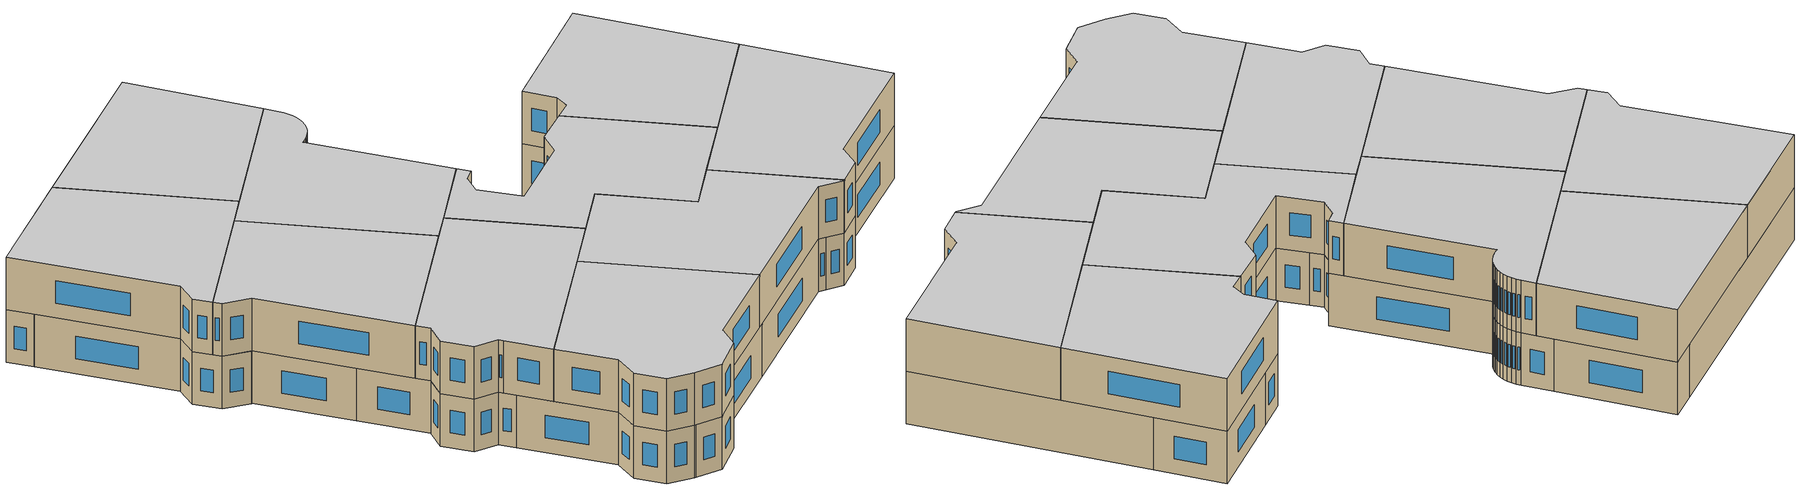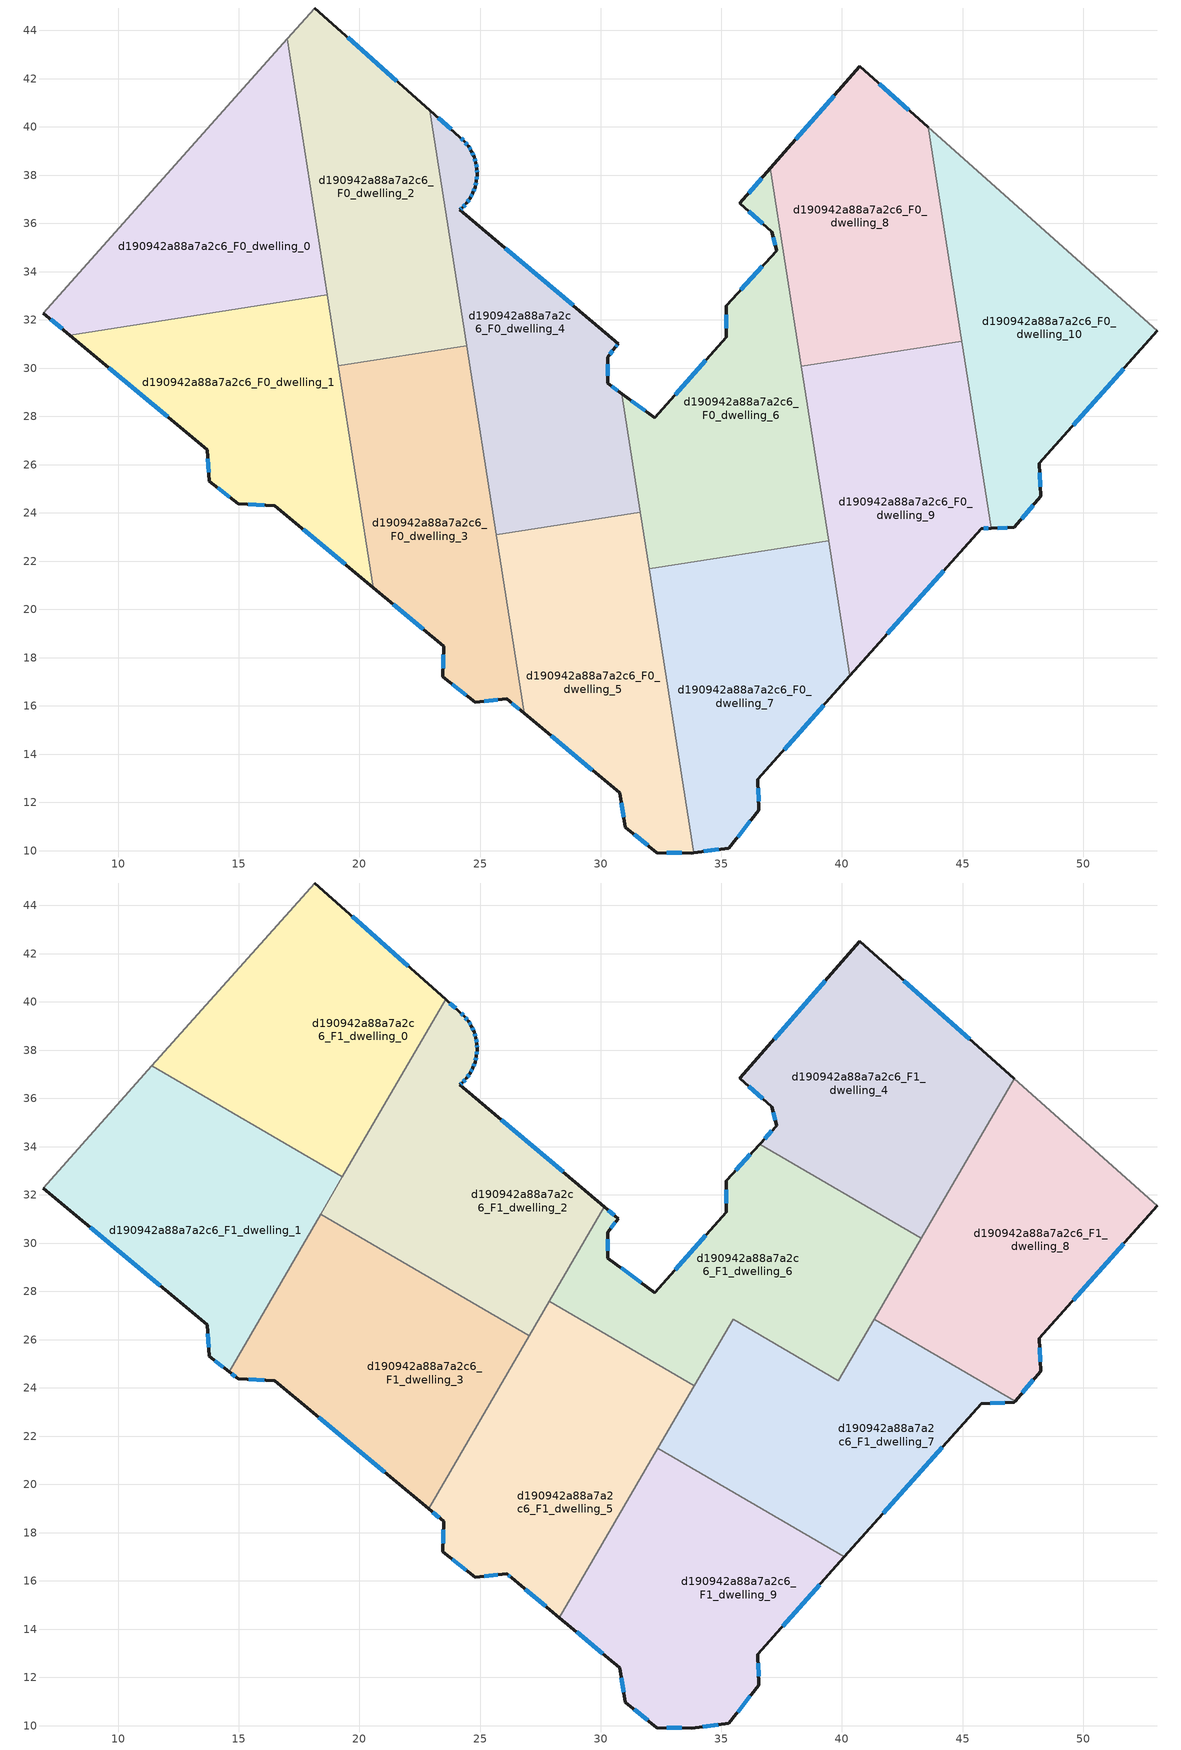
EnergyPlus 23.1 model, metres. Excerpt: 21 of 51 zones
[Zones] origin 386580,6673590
d190942a88a7a2c6_F0_dwelling_0
 floor ground (EU_floor_Construction): 17.01,43.65 18.67,33.05 7.98,31.37 6.89,32.28 z0
 wall outside (EU_wall_Construction): 6.89,32.28 7.98,31.37 z0:3
 wall to d190942a88a7a2c6_F0_dwelling_1 (EU_wall_Construction): 7.98,31.37 18.67,33.05 z0:3
 wall adiabatic (EU_wall_Construction): 17.01,43.65 6.89,32.28 z0:3
 wall to d190942a88a7a2c6_F0_dwelling_2 (EU_wall_Construction): 18.67,33.05 17.01,43.65 z0:3
 window (EU_Window_Construction): 7.2,32.02 7.67,31.63 z0.86:2.14
d190942a88a7a2c6_F0_dwelling_1
 floor ground (EU_floor_Construction): 18.67,33.05 20.57,20.9 16.49,24.29 16.48,24.29 14.97,24.38 13.77,25.31 13.69,26.63 7.98,31.37 z0
 wall outside (EU_wall_Construction): 7.98,31.37 13.69,26.63 13.77,25.31 14.97,24.38 16.48,24.29 16.49,24.29 20.57,20.9 z0:3
 wall to d190942a88a7a2c6_F0_dwelling_3 (EU_wall_Construction): 20.57,20.9 19.13,30.09 z0:3
 wall to d190942a88a7a2c6_F0_dwelling_2 (EU_wall_Construction): 19.13,30.09 18.67,33.05 z0:3
 window (EU_Window_Construction): 13.71,26.25 13.75,25.69 / 9.61,30.02 12.06,27.98 / 17.66,23.32 19.4,21.87 / 15.4,24.36 16.05,24.32 / 14.11,25.05 14.62,24.65 z0.86:2.14
d190942a88a7a2c6_F0_dwelling_10
 floor ground (EU_floor_Construction): 53.07,31.55 48.18,26.06 48.24,24.68 47.13,23.4 46.18,23.36 43.58,39.98 z0
 wall outside (EU_wall_Construction): 46.18,23.36 47.13,23.4 48.24,24.68 48.18,26.06 53.07,31.55 z0:3
 wall adiabatic (EU_wall_Construction): 53.07,31.55 43.58,39.98 z0:3
 wall to d190942a88a7a2c6_F0_dwelling_8 (EU_wall_Construction): 43.58,39.98 44.97,31.11 z0:3
 wall to d190942a88a7a2c6_F0_dwelling_9 (EU_wall_Construction): 44.97,31.11 46.18,23.36 z0:3
 window (EU_Window_Construction): 49.58,27.63 51.67,29.98 / 48.22,25.08 48.2,25.67 / 47.45,23.76 47.92,24.32 / 46.45,23.37 46.86,23.39 z0.86:2.14
d190942a88a7a2c6_F0_dwelling_2
 floor ground (EU_floor_Construction): 22.91,40.69 24.44,30.92 19.13,30.09 17.01,43.65 18.14,44.93 z0
 wall outside (EU_wall_Construction): 22.91,40.69 18.14,44.93 z0:3
 wall to d190942a88a7a2c6_F0_dwelling_3 (EU_wall_Construction): 19.13,30.09 24.44,30.92 z0:3
 wall adiabatic (EU_wall_Construction): 18.14,44.93 17.01,43.65 z0:3
 wall to d190942a88a7a2c6_F0_dwelling_4 (EU_wall_Construction): 24.44,30.92 22.91,40.69 z0:3
 window (EU_Window_Construction): 21.54,41.9 19.5,43.72 z0.86:2.14
d190942a88a7a2c6_F0_dwelling_3
 floor ground (EU_floor_Construction): 24.44,30.92 26.82,15.7 26.11,16.29 24.81,16.14 23.46,17.2 23.48,18.47 20.57,20.9 19.13,30.09 z0
 wall outside (EU_wall_Construction): 20.57,20.9 23.48,18.47 23.46,17.2 24.81,16.14 26.11,16.29 26.82,15.7 z0:3
 wall to d190942a88a7a2c6_F0_dwelling_5 (EU_wall_Construction): 26.82,15.7 25.66,23.1 z0:3
 wall to d190942a88a7a2c6_F0_dwelling_4 (EU_wall_Construction): 25.66,23.1 24.44,30.92 z0:3
 window (EU_Window_Construction): 23.48,18.11 23.46,17.56 / 21.4,20.21 22.65,19.17 / 26.31,16.12 26.62,15.87 / 25.18,16.18 25.74,16.25 / 23.84,16.9 24.42,16.44 z0.86:2.14
d190942a88a7a2c6_F0_dwelling_4
 floor ground (EU_floor_Construction): 24.82,38.51 24.86,38.26 24.87,38.07 24.87,38.01 24.85,37.75 24.79,37.5 24.7,37.27 24.58,37.04 24.43,36.83 24.26,36.64 24.17,36.56 30.73,31.02 30.58,30.83 30.29,30.46 30.28,29.38 30.88,28.94 31.65,24.04 25.66,23.1 22.91,40.69 24.16,39.58 24.34,39.41 24.51,39.21 24.64,38.99 24.75,38.76 z0
 wall outside (EU_wall_Construction): 30.88,28.94 30.28,29.38 30.29,30.46 30.58,30.83 30.73,31.02 24.17,36.56 24.26,36.64 24.43,36.83 24.58,37.04 24.7,37.27 24.79,37.5 24.85,37.75 24.87,38.01 24.87,38.07 24.86,38.26 24.82,38.51 24.75,38.76 24.64,38.99 24.51,39.21 24.34,39.41 24.16,39.58 22.91,40.69 z0:3
 wall to d190942a88a7a2c6_F0_dwelling_5 (EU_wall_Construction): 25.66,23.1 31.65,24.04 z0:3
 wall to d190942a88a7a2c6_F0_dwelling_6 (EU_wall_Construction): 31.65,24.04 30.88,28.94 z0:3
 window (EU_Window_Construction): 23.8,39.9 23.26,40.37 / 24.29,39.45 24.21,39.53 / 24.46,39.27 24.39,39.35 / 24.6,39.05 24.54,39.15 / 24.72,38.83 24.67,38.93 / 24.8,38.58 24.77,38.69 / 24.85,38.34 24.83,38.44 / 24.87,38.13 24.87,38.21 / 24.86,37.83 24.87,37.94 / 24.81,37.58 24.83,37.68 / 24.73,37.33 24.77,37.44 / 24.62,37.1 24.67,37.2 / 24.48,36.89 24.54,36.98 / 24.31,36.7 24.38,36.78 / 24.19,36.59 24.23,36.62 / 28.85,32.6 26.04,34.98 / 30.62,30.89 30.69,30.97 / 30.37,30.57 30.5,30.73 / 30.28,29.69 30.29,30.15 / 30.71,29.07 30.45,29.26 z0.86:2.14
d190942a88a7a2c6_F0_dwelling_5
 floor ground (EU_floor_Construction): 31.65,24.04 33.86,9.91 33.78,9.9 32.31,9.91 31.02,10.97 30.79,12.39 26.82,15.7 25.66,23.1 z0
 wall outside (EU_wall_Construction): 26.82,15.7 30.79,12.39 31.02,10.97 32.31,9.91 33.78,9.9 33.86,9.91 z0:3
 wall to d190942a88a7a2c6_F0_dwelling_7 (EU_wall_Construction): 33.86,9.91 32.02,21.69 z0:3
 wall to d190942a88a7a2c6_F0_dwelling_6 (EU_wall_Construction): 32.01,21.69 31.65,24.04 z0:3
 window (EU_Window_Construction): 32.73,9.91 33.36,9.9 / 31.39,10.67 31.95,10.21 / 30.86,11.99 30.96,11.38 / 27.95,14.75 29.66,13.34 z0.86:2.14
d190942a88a7a2c6_F0_dwelling_6
 floor ground (EU_floor_Construction): 37.03,38.28 39.45,22.86 32.02,21.69 30.88,28.94 32.24,27.95 35.21,31.28 35.2,32.59 37.29,34.87 37.09,35.65 35.76,36.83 z0
 wall outside (EU_wall_Construction): 37.03,38.28 35.76,36.83 37.09,35.65 37.29,34.87 35.2,32.59 35.21,31.28 32.24,27.95 30.88,28.94 z0:3
 wall to d190942a88a7a2c6_F0_dwelling_7 (EU_wall_Construction): 32.02,21.69 39.45,22.86 z0:3
 wall to d190942a88a7a2c6_F0_dwelling_8 (EU_wall_Construction): 38.32,30.07 37.03,38.28 z0:3
 wall to d190942a88a7a2c6_F0_dwelling_9 (EU_wall_Construction): 39.45,22.86 38.32,30.07 z0:3
 window (EU_Window_Construction): 36.69,34.22 35.8,33.24 / 37.15,35.43 37.23,35.09 / 36.14,36.5 36.71,35.99 / 36.67,37.87 36.13,37.25 / 31.85,28.23 31.27,28.66 / 34.36,30.33 33.09,28.9 / 35.2,32.22 35.21,31.66 z0.86:2.14
d190942a88a7a2c6_F0_dwelling_7
 floor ground (EU_floor_Construction): 39.45,22.86 40.32,17.24 36.51,12.96 36.55,11.68 35.32,10.1 33.86,9.91 32.02,21.69 z0
 wall outside (EU_wall_Construction): 33.86,9.91 35.32,10.1 36.55,11.68 36.51,12.96 40.32,17.24 z0:3
 wall to d190942a88a7a2c6_F0_dwelling_9 (EU_wall_Construction): 40.32,17.24 39.45,22.86 z0:3
 window (EU_Window_Construction): 36.54,12.04 36.52,12.6 / 35.67,10.55 36.2,11.23 / 34.28,9.97 34.9,10.05 / 37.6,14.18 39.23,16.02 z0.86:2.14
d190942a88a7a2c6_F0_dwelling_8
 floor ground (EU_floor_Construction): 43.58,39.98 44.97,31.11 38.32,30.07 37.03,38.28 40.73,42.51 z0
 wall outside (EU_wall_Construction): 43.58,39.98 40.73,42.51 37.03,38.28 z0:3
 wall to d190942a88a7a2c6_F0_dwelling_9 (EU_wall_Construction): 38.32,30.07 44.97,31.11 z0:3
 window (EU_Window_Construction): 42.76,40.7 41.54,41.78 / 39.67,41.3 38.09,39.49 z0.86:2.14
d190942a88a7a2c6_F0_dwelling_9
 floor ground (EU_floor_Construction): 44.97,31.11 46.18,23.36 45.77,23.35 40.32,17.24 38.32,30.07 z0
 wall outside (EU_wall_Construction): 40.32,17.24 45.77,23.35 46.18,23.36 z0:3
 window (EU_Window_Construction): 45.88,23.35 46.06,23.36 / 41.88,18.99 44.21,21.6 z0.86:2.14
d190942a88a7a2c6_F1_dwelling_0
 floor to d190942a88a7a2c6_F0_dwelling_0 (EU_floor_Construction): 17.01,43.65 18.65,33.12 11.39,37.34 z3
 floor to d190942a88a7a2c6_F0_dwelling_2 (EU_floor_Construction): 22.91,40.69 23.12,39.33 19.29,32.75 18.65,33.12 17.01,43.65 18.14,44.93 z3
 floor to d190942a88a7a2c6_F0_dwelling_4 (EU_floor_Construction): 23.57,40.1 23.12,39.33 22.91,40.69 z3
 wall outside (EU_wall_Construction): 23.57,40.1 18.14,44.93 z3:6
 wall to d190942a88a7a2c6_F1_dwelling_1 (EU_wall_Construction): 11.39,37.34 19.29,32.75 z3:6
 wall adiabatic (EU_wall_Construction): 18.14,44.93 11.39,37.34 z3:6
 wall to d190942a88a7a2c6_F1_dwelling_2 (EU_wall_Construction): 19.29,32.75 23.57,40.1 z3:6
 window (EU_Window_Construction): 22.02,41.48 19.69,43.55 z3.86:5.14
 ceiling to d190942a88a7a2c6_F2_dwelling_0 (EU_floor_Construction): 19.29,32.75 23.57,40.1 18.14,44.93 11.39,37.34 z6
d190942a88a7a2c6_F1_dwelling_1
 floor to d190942a88a7a2c6_F0_dwelling_1 (EU_floor_Construction): 18.67,33.05 18.84,31.96 14.59,24.67 13.77,25.31 13.69,26.63 7.98,31.37 z3
 floor to d190942a88a7a2c6_F0_dwelling_0 (EU_floor_Construction): 18.65,33.12 18.67,33.05 7.98,31.37 6.89,32.28 11.39,37.34 z3
 floor to d190942a88a7a2c6_F0_dwelling_2 (EU_floor_Construction): 19.29,32.75 18.84,31.96 18.65,33.12 z3
 wall outside (EU_wall_Construction): 6.89,32.28 13.69,26.63 13.77,25.31 14.59,24.67 z3:6
 wall adiabatic (EU_wall_Construction): 11.39,37.34 6.89,32.28 z3:6
 wall to d190942a88a7a2c6_F1_dwelling_3 (EU_wall_Construction): 14.59,24.67 18.39,31.2 z3:6
 wall to d190942a88a7a2c6_F1_dwelling_2 (EU_wall_Construction): 18.39,31.2 19.29,32.75 z3:6
 window (EU_Window_Construction): 14.01,25.13 14.36,24.86 / 13.71,26.25 13.75,25.69 / 8.83,30.67 11.74,28.24 z3.86:5.14
 ceiling to d190942a88a7a2c6_F2_dwelling_1 (EU_floor_Construction): 14.59,24.67 19.29,32.75 11.39,37.34 6.89,32.28 13.69,26.63 13.77,25.31 z6
d190942a88a7a2c6_F1_dwelling_2
 floor to d190942a88a7a2c6_F0_dwelling_2 (EU_floor_Construction): 23.12,39.33 24.44,30.92 20.05,30.24 19.01,30.84 18.83,31.96 z3
 floor to d190942a88a7a2c6_F0_dwelling_4 (EU_floor_Construction): 24.82,38.51 24.86,38.26 24.87,38.07 24.87,38.01 24.85,37.75 24.79,37.5 24.7,37.27 24.58,37.04 24.43,36.83 24.26,36.64 24.17,36.56 30.15,31.5 27.04,26.17 24.99,27.36 23.12,39.33 23.57,40.1 24.16,39.58 24.34,39.41 24.51,39.21 24.64,38.99 24.75,38.76 z3
 floor to d190942a88a7a2c6_F0_dwelling_1 (EU_floor_Construction): 18.84,31.96 19.01,30.84 18.39,31.2 z3
 floor to d190942a88a7a2c6_F0_dwelling_3 (EU_floor_Construction): 24.44,30.92 24.99,27.36 20.05,30.24 z3
 wall outside (EU_wall_Construction): 30.15,31.5 24.17,36.56 24.26,36.64 24.43,36.83 24.58,37.04 24.7,37.27 24.79,37.5 24.85,37.75 24.87,38.01 24.87,38.07 24.86,38.26 24.82,38.51 24.75,38.76 24.64,38.99 24.51,39.21 24.34,39.41 24.16,39.58 23.57,40.1 z3:6
 wall to d190942a88a7a2c6_F1_dwelling_3 (EU_wall_Construction): 18.39,31.2 27.04,26.17 z3:6
 wall to d190942a88a7a2c6_F1_dwelling_6 (EU_wall_Construction): 27.87,27.59 30.15,31.5 z3:6
 wall to d190942a88a7a2c6_F1_dwelling_5 (EU_wall_Construction): 27.04,26.17 27.87,27.59 z3:6
 window (EU_Window_Construction): 23.99,39.73 23.74,39.95 / 24.29,39.45 24.21,39.53 / 24.46,39.27 24.39,39.35 / 24.6,39.05 24.54,39.15 / 24.72,38.83 24.67,38.93 / 24.8,38.58 24.77,38.69 / 24.85,38.34 24.83,38.44 / 24.87,38.13 24.87,38.21 / 24.86,37.83 24.87,37.94 / 24.81,37.58 24.83,37.68 / 24.73,37.33 24.77,37.44 / 24.62,37.1 24.67,37.2 / 24.48,36.89 24.54,36.98 / 24.31,36.7 24.38,36.78 / 24.19,36.59 24.23,36.62 / 28.44,32.95 25.88,35.12 z3.86:5.14
 ceiling to d190942a88a7a2c6_F2_dwelling_2 (EU_floor_Construction): 27.04,26.17 30.15,31.5 24.17,36.56 24.26,36.64 24.43,36.83 24.58,37.04 24.7,37.27 24.79,37.5 24.85,37.75 24.87,38.01 24.87,38.07 24.86,38.26 24.82,38.51 24.75,38.76 24.64,38.99 24.51,39.21 24.34,39.41 24.16,39.58 23.57,40.1 18.39,31.2 z6
d190942a88a7a2c6_F1_dwelling_3
 floor to d190942a88a7a2c6_F0_dwelling_3 (EU_floor_Construction): 24.99,27.36 25.58,23.64 22.87,18.99 20.57,20.9 19.13,30.09 20.05,30.24 z3
 floor to d190942a88a7a2c6_F0_dwelling_1 (EU_floor_Construction): 19.01,30.84 20.57,20.9 16.49,24.29 14.97,24.38 14.59,24.67 18.39,31.2 z3
 floor to d190942a88a7a2c6_F0_dwelling_2 (EU_floor_Construction): 20.05,30.24 19.13,30.09 19.01,30.84 z3
 floor to d190942a88a7a2c6_F0_dwelling_4 (EU_floor_Construction): 27.04,26.17 25.58,23.64 24.99,27.36 z3
 wall outside (EU_wall_Construction): 14.59,24.67 14.97,24.38 16.49,24.29 22.87,18.99 z3:6
 wall to d190942a88a7a2c6_F1_dwelling_5 (EU_wall_Construction): 22.87,18.99 27.04,26.17 z3:6
 window (EU_Window_Construction): 15.4,24.36 16.06,24.32 / 14.7,24.59 14.86,24.47 / 18.32,22.77 21.05,20.5 z3.86:5.14
 ceiling to d190942a88a7a2c6_F2_dwelling_3 (EU_floor_Construction): 22.87,18.99 27.04,26.17 18.39,31.2 14.59,24.67 14.97,24.38 16.49,24.29 z6
d190942a88a7a2c6_F1_dwelling_4
 floor to d190942a88a7a2c6_F0_dwelling_8 (EU_floor_Construction): 43.58,39.98 44.72,32.67 43.7,30.91 42.42,30.71 37.79,33.41 37.03,38.28 40.73,42.51 z3
 floor to d190942a88a7a2c6_F0_dwelling_10 (EU_floor_Construction): 47.14,36.82 44.72,32.67 43.58,39.98 z3
 floor to d190942a88a7a2c6_F0_dwelling_6 (EU_floor_Construction): 37.03,38.28 37.79,33.41 36.59,34.11 37.29,34.87 37.09,35.65 35.76,36.83 z3
 floor to d190942a88a7a2c6_F0_dwelling_9 (EU_floor_Construction): 43.7,30.91 43.29,30.21 42.42,30.71 z3
 wall outside (EU_wall_Construction): 47.14,36.82 40.73,42.51 35.76,36.83 37.09,35.65 37.29,34.87 36.59,34.11 z3:6
 wall to d190942a88a7a2c6_F1_dwelling_6 (EU_wall_Construction): 36.59,34.11 43.29,30.21 z3:6
 wall to d190942a88a7a2c6_F1_dwelling_8 (EU_wall_Construction): 43.29,30.21 47.14,36.82 z3:6
 window (EU_Window_Construction): 36.14,36.5 36.71,35.99 / 39.31,40.89 37.18,38.45 / 45.31,38.44 42.56,40.88 / 37.09,34.65 36.79,34.32 / 37.15,35.43 37.23,35.09 z3.86:5.14
 ceiling to d190942a88a7a2c6_F2_dwelling_4 (EU_floor_Construction): 43.29,30.21 47.14,36.82 40.73,42.51 35.76,36.83 37.09,35.65 37.29,34.87 36.59,34.11 z6
d190942a88a7a2c6_F1_dwelling_5
 floor to d190942a88a7a2c6_F0_dwelling_5 (EU_floor_Construction): 31.65,24.04 32.11,21.05 28.29,14.48 26.82,15.7 25.66,23.1 z3
 floor to d190942a88a7a2c6_F0_dwelling_3 (EU_floor_Construction): 25.58,23.64 26.82,15.7 26.31,16.12 26.11,16.29 24.81,16.14 23.46,17.2 23.48,18.47 22.87,18.99 z3
 floor to d190942a88a7a2c6_F0_dwelling_4 (EU_floor_Construction): 31.41,25.53 31.65,24.04 25.66,23.1 25.58,23.64 27.87,27.59 z3
 floor to d190942a88a7a2c6_F0_dwelling_6 (EU_floor_Construction): 33.88,24.09 32.53,21.77 32.02,21.69 31.41,25.53 z3
 floor to d190942a88a7a2c6_F0_dwelling_7 (EU_floor_Construction): 32.53,21.77 32.11,21.05 32.02,21.69 z3
 wall outside (EU_wall_Construction): 22.87,18.99 23.48,18.47 23.46,17.2 24.81,16.14 26.11,16.29 26.31,16.12 28.29,14.48 z3:6
 wall to d190942a88a7a2c6_F1_dwelling_6 (EU_wall_Construction): 33.88,24.09 27.87,27.59 z3:6
 wall to d190942a88a7a2c6_F1_dwelling_9 (EU_wall_Construction): 28.29,14.48 32.37,21.49 z3:6
 wall to d190942a88a7a2c6_F1_dwelling_7 (EU_wall_Construction): 32.37,21.49 33.88,24.09 z3:6
 window (EU_Window_Construction): 26.16,16.24 26.25,16.17 / 25.18,16.18 25.74,16.25 / 23.84,16.9 24.42,16.44 / 23.48,18.11 23.46,17.56 / 23.04,18.84 23.31,18.62 / 26.87,15.65 27.72,14.95 z3.86:5.14
 ceiling to d190942a88a7a2c6_F2_dwelling_5 (EU_floor_Construction): 28.29,14.48 33.88,24.09 27.87,27.59 22.87,18.99 23.48,18.47 23.46,17.2 24.81,16.14 26.11,16.29 26.31,16.12 z6
d190942a88a7a2c6_F1_dwelling_6
 floor to d190942a88a7a2c6_F0_dwelling_6 (EU_floor_Construction): 37.79,33.41 39.16,24.7 35.48,26.84 33.88,24.09 31.41,25.53 30.88,28.94 32.24,27.95 35.21,31.28 35.2,32.59 36.59,34.11 z3
 floor to d190942a88a7a2c6_F0_dwelling_8 (EU_floor_Construction): 42.42,30.71 38.32,30.07 37.79,33.41 z3
 floor to d190942a88a7a2c6_F0_dwelling_4 (EU_floor_Construction): 30.73,31.02 30.58,30.83 30.29,30.46 30.28,29.38 30.88,28.94 31.41,25.53 27.87,27.59 30.15,31.5 z3
 floor to d190942a88a7a2c6_F0_dwelling_9 (EU_floor_Construction): 43.29,30.21 39.85,24.3 39.16,24.7 38.32,30.07 42.42,30.71 z3
 wall outside (EU_wall_Construction): 36.59,34.11 35.2,32.59 35.21,31.28 32.24,27.95 30.28,29.38 30.29,30.46 30.73,31.02 30.15,31.5 z3:6
 wall to d190942a88a7a2c6_F1_dwelling_7 (EU_wall_Construction): 33.88,24.09 35.48,26.84 39.85,24.3 41.33,26.84 z3:6
 wall to d190942a88a7a2c6_F1_dwelling_8 (EU_wall_Construction): 41.33,26.84 43.29,30.21 z3:6
 window (EU_Window_Construction): 35.2,32.22 35.21,31.66 / 36.19,33.67 35.6,33.03 / 30.56,31.16 30.32,31.37 / 30.41,30.62 30.6,30.86 / 30.28,29.69 30.29,30.15 / 31.68,28.35 30.84,28.97 / 34.36,30.33 33.09,28.9 z3.86:5.14
 ceiling to d190942a88a7a2c6_F2_dwelling_6 (EU_floor_Construction): 39.85,24.3 43.29,30.21 36.59,34.11 35.2,32.59 35.21,31.28 32.24,27.95 30.28,29.38 30.29,30.46 30.73,31.02 30.15,31.5 27.87,27.59 33.88,24.09 35.48,26.84 z6
d190942a88a7a2c6_F1_dwelling_7
 floor to d190942a88a7a2c6_F0_dwelling_7 (EU_floor_Construction): 39.45,22.86 40.32,17.24 40.1,16.99 32.37,21.49 32.53,21.77 z3
 floor to d190942a88a7a2c6_F0_dwelling_9 (EU_floor_Construction): 46.07,24.09 46.18,23.36 45.77,23.35 40.32,17.24 39.16,24.7 39.85,24.3 41.33,26.84 z3
 floor to d190942a88a7a2c6_F0_dwelling_10 (EU_floor_Construction): 47.17,23.44 47.13,23.4 46.18,23.36 46.07,24.09 z3
 floor to d190942a88a7a2c6_F0_dwelling_6 (EU_floor_Construction): 39.16,24.7 39.44,22.85 32.53,21.77 35.48,26.84 z3
 wall outside (EU_wall_Construction): 40.1,16.99 45.77,23.35 47.13,23.4 47.17,23.44 z3:6
 wall to d190942a88a7a2c6_F1_dwelling_8 (EU_wall_Construction): 47.17,23.44 41.33,26.84 z3:6
 wall to d190942a88a7a2c6_F1_dwelling_9 (EU_wall_Construction): 32.37,21.49 40.1,16.99 z3:6
 window (EU_Window_Construction): 46.16,23.36 46.74,23.38 / 41.72,18.81 44.15,21.53 z3.86:5.14
 ceiling to d190942a88a7a2c6_F2_dwelling_7 (EU_floor_Construction): 47.13,23.4 47.17,23.44 41.33,26.84 39.85,24.3 35.48,26.84 32.37,21.49 40.1,16.99 45.77,23.35 z6
d190942a88a7a2c6_F1_dwelling_8
 floor to d190942a88a7a2c6_F0_dwelling_10 (EU_floor_Construction): 53.07,31.55 48.18,26.06 48.24,24.68 47.17,23.44 46.07,24.09 44.72,32.67 47.14,36.82 z3
 floor to d190942a88a7a2c6_F0_dwelling_8 (EU_floor_Construction): 44.72,32.67 44.97,31.11 43.7,30.91 z3
 floor to d190942a88a7a2c6_F0_dwelling_9 (EU_floor_Construction): 44.97,31.11 46.07,24.09 41.33,26.84 43.7,30.91 z3
 wall outside (EU_wall_Construction): 47.17,23.44 48.24,24.68 48.18,26.06 53.07,31.55 z3:6
 wall adiabatic (EU_wall_Construction): 53.07,31.55 47.14,36.82 z3:6
 window (EU_Window_Construction): 49.58,27.63 51.67,29.98 / 48.22,25.08 48.2,25.67 / 47.48,23.8 47.94,24.33 z3.86:5.14
 ceiling to d190942a88a7a2c6_F2_dwelling_8 (EU_floor_Construction): 48.24,24.68 48.18,26.06 53.07,31.55 47.14,36.82 41.33,26.84 47.17,23.44 z6
d190942a88a7a2c6_F1_dwelling_9
 floor to d190942a88a7a2c6_F0_dwelling_5 (EU_floor_Construction): 32.11,21.05 33.86,9.91 33.78,9.9 32.31,9.91 31.02,10.97 30.79,12.39 28.29,14.48 z3
 floor to d190942a88a7a2c6_F0_dwelling_7 (EU_floor_Construction): 40.1,16.99 36.51,12.96 36.55,11.68 35.32,10.1 33.86,9.91 32.11,21.05 32.37,21.49 z3
 wall outside (EU_wall_Construction): 28.29,14.48 30.79,12.39 31.02,10.97 32.31,9.91 33.78,9.9 35.32,10.1 36.55,11.68 36.51,12.96 40.1,16.99 z3:6
 window (EU_Window_Construction): 37.54,14.11 39.08,15.84 / 36.54,12.04 36.52,12.6 / 35.67,10.55 36.2,11.23 / 34.22,9.96 34.88,10.05 / 32.73,9.91 33.36,9.9 / 31.39,10.67 31.95,10.21 / 30.86,11.99 30.96,11.38 / 29,13.88 30.07,12.99 z3.86:5.14
 ceiling to d190942a88a7a2c6_F2_dwelling_9 (EU_floor_Construction): 36.55,11.68 36.51,12.96 40.1,16.99 32.37,21.49 28.29,14.48 30.79,12.39 31.02,10.97 32.31,9.91 33.78,9.9 35.32,10.1 z6
[Building]
EU S2 Campaign: North Axis=0; Terrain=City; Solar Distribution=FullExterior
[Site:Location]
Helsinki-Vantaa.AP: Latitude=60.317; Longitude=24.963; Time Zone=2; Elevation=54.6
[SizingPeriod:WeatherFileDays]
AnnualSizingPeriod: Begin Month=1; Begin Day of Month=1; End Month=12; End Day of Month=31; Day of Week for Start Day=Monday; Use Weather File Daylight Saving Period=No; Use Weather File Rain and Snow Indicators=No
[MATERIAL]
EU_InternalMass_Material: Roughness=MediumRough; Thickness=0.1; Conductivity=1; Density=1800; Specific Heat=900; Thermal Absorptance=0.9; Solar Absorptance=0.7; Visible Absorptance=0.7
[MATERIAL:NOMASS] Roughness=MediumRough; Thermal Absorptance=0.9; Solar Absorptance=0.7; Visible Absorptance=0.7
Name | Thermal Resistance
EU_wall_NoMass | 1.10183
EU_floor_NoMass | 1.70606
[WINDOWMATERIAL:SIMPLEGLAZINGSYSTEM]
EU_Window_SimpleGlazing: UFactor=3.11035; Solar Heat Gain Coefficient=0.8; Visible Transmittance=0.8
[CONSTRUCTION]
EU_wall_Construction: EU_wall_NoMass
EU_floor_Construction: EU_floor_NoMass
EU_Window_Construction: EU_Window_SimpleGlazing
EU_InternalMass_Construction: EU_InternalMass_Material
[ZONE] Type=1; Multiplier=1; Ceiling Height=autocalculate; Floor Area=autocalculate; Part of Total Floor Area=Yes
Name | Volume
d190942a88a7a2c6_F0_dwelling_0 | 206.62
d190942a88a7a2c6_F1_dwelling_0 | 227.279
d190942a88a7a2c6_F0_dwelling_1 | 206.616
d190942a88a7a2c6_F1_dwelling_1; d190942a88a7a2c6_F1_dwelling_2 | 227.269
d190942a88a7a2c6_F0_dwelling_10 | 206.6
d190942a88a7a2c6_F0_dwelling_2 | 206.639
d190942a88a7a2c6_F0_dwelling_3 | 206.642
d190942a88a7a2c6_F1_dwelling_3 | 227.28
d190942a88a7a2c6_F0_dwelling_4; d190942a88a7a2c6_F0_dwelling_5 | 206.655
d190942a88a7a2c6_F1_dwelling_4 | 227.283
d190942a88a7a2c6_F1_dwelling_5 | 227.29
d190942a88a7a2c6_F0_dwelling_6 | 206.569
d190942a88a7a2c6_F1_dwelling_6; d190942a88a7a2c6_F1_dwelling_8 | 227.284
d190942a88a7a2c6_F0_dwelling_7 | 206.563
d190942a88a7a2c6_F1_dwelling_7 | 227.254
d190942a88a7a2c6_F0_dwelling_8 | 206.606
d190942a88a7a2c6_F0_dwelling_9 | 206.632
d190942a88a7a2c6_F1_dwelling_9 | 227.267
[INTERNALMASS] Construction=EU_InternalMass_Construction
Name | Zone or ZoneList | Surface Area
d190942a88a7a2c6_F0_dwelling_0_EU_InternalMass | d190942a88a7a2c6_F0_dwelling_0 | 68.8691
d190942a88a7a2c6_F0_dwelling_1_EU_InternalMass | d190942a88a7a2c6_F0_dwelling_1 | 68.8721
d190942a88a7a2c6_F0_dwelling_2_EU_InternalMass | d190942a88a7a2c6_F0_dwelling_2 | 68.879
d190942a88a7a2c6_F0_dwelling_3_EU_InternalMass | d190942a88a7a2c6_F0_dwelling_3 | 68.8803
d190942a88a7a2c6_F0_dwelling_4_EU_InternalMass | d190942a88a7a2c6_F0_dwelling_4 | 68.8849
d190942a88a7a2c6_F0_dwelling_5_EU_InternalMass | d190942a88a7a2c6_F0_dwelling_5 | 68.8859
d190942a88a7a2c6_F0_dwelling_6_EU_InternalMass | d190942a88a7a2c6_F0_dwelling_6 | 68.857
d190942a88a7a2c6_F0_dwelling_7_EU_InternalMass | d190942a88a7a2c6_F0_dwelling_7 | 68.8549
d190942a88a7a2c6_F0_dwelling_8_EU_InternalMass | d190942a88a7a2c6_F0_dwelling_8 | 68.8683
d190942a88a7a2c6_F0_dwelling_9_EU_InternalMass | d190942a88a7a2c6_F0_dwelling_9 | 68.8754
d190942a88a7a2c6_F0_dwelling_10_EU_InternalMass | d190942a88a7a2c6_F0_dwelling_10 | 68.8717
d190942a88a7a2c6_F1_dwelling_0_EU_InternalMass | d190942a88a7a2c6_F1_dwelling_0 | 75.7588
d190942a88a7a2c6_F1_dwelling_1_EU_InternalMass | d190942a88a7a2c6_F1_dwelling_1 | 75.7554
d190942a88a7a2c6_F1_dwelling_2_EU_InternalMass | d190942a88a7a2c6_F1_dwelling_2 | 75.7551
d190942a88a7a2c6_F1_dwelling_3_EU_InternalMass | d190942a88a7a2c6_F1_dwelling_3 | 75.7593
d190942a88a7a2c6_F1_dwelling_4_EU_InternalMass | d190942a88a7a2c6_F1_dwelling_4 | 75.7609
d190942a88a7a2c6_F1_dwelling_5_EU_InternalMass | d190942a88a7a2c6_F1_dwelling_5 | 75.7632
d190942a88a7a2c6_F1_dwelling_6_EU_InternalMass | d190942a88a7a2c6_F1_dwelling_6 | 75.76
d190942a88a7a2c6_F1_dwelling_7_EU_InternalMass | d190942a88a7a2c6_F1_dwelling_7 | 75.7513
d190942a88a7a2c6_F1_dwelling_8_EU_InternalMass | d190942a88a7a2c6_F1_dwelling_8 | 75.76
d190942a88a7a2c6_F1_dwelling_9_EU_InternalMass | d190942a88a7a2c6_F1_dwelling_9 | 75.7567
[OTHEREQUIPMENT] Fuel Type=Electricity; Design Level Calculation Method=Watts/Area; Power per Zone Floor Area=1; Fraction Latent=0; Fraction Radiant=0; Fraction Lost=0; Carbon Dioxide Generation Rate=0; EndUse Subcategory=EU_Step8_InternalGains
Name | Zone or ZoneList or Space or SpaceList | Schedule
EU_Step8_InternalGain_d190942a88a7a2c6_F0_dwelling_0_f000 | d190942a88a7a2c6_F0_dwelling_0 | EU_Step8_GainSchedule_d190942a88a7a2c6_F0_dwelling_0_f000
EU_Step8_InternalGain_d190942a88a7a2c6_F0_dwelling_1_f000 | d190942a88a7a2c6_F0_dwelling_1 | EU_Step8_GainSchedule_d190942a88a7a2c6_F0_dwelling_1_f000
EU_Step8_InternalGain_d190942a88a7a2c6_F0_dwelling_2_f000 | d190942a88a7a2c6_F0_dwelling_2 | EU_Step8_GainSchedule_d190942a88a7a2c6_F0_dwelling_2_f000
EU_Step8_InternalGain_d190942a88a7a2c6_F0_dwelling_3_f000 | d190942a88a7a2c6_F0_dwelling_3 | EU_Step8_GainSchedule_d190942a88a7a2c6_F0_dwelling_3_f000
EU_Step8_InternalGain_d190942a88a7a2c6_F0_dwelling_4_f000 | d190942a88a7a2c6_F0_dwelling_4 | EU_Step8_GainSchedule_d190942a88a7a2c6_F0_dwelling_4_f000
EU_Step8_InternalGain_d190942a88a7a2c6_F0_dwelling_5_f000 | d190942a88a7a2c6_F0_dwelling_5 | EU_Step8_GainSchedule_d190942a88a7a2c6_F0_dwelling_5_f000
EU_Step8_InternalGain_d190942a88a7a2c6_F0_dwelling_6_f000 | d190942a88a7a2c6_F0_dwelling_6 | EU_Step8_GainSchedule_d190942a88a7a2c6_F0_dwelling_6_f000
EU_Step8_InternalGain_d190942a88a7a2c6_F0_dwelling_7_f000 | d190942a88a7a2c6_F0_dwelling_7 | EU_Step8_GainSchedule_d190942a88a7a2c6_F0_dwelling_7_f000
EU_Step8_InternalGain_d190942a88a7a2c6_F0_dwelling_8_f000 | d190942a88a7a2c6_F0_dwelling_8 | EU_Step8_GainSchedule_d190942a88a7a2c6_F0_dwelling_8_f000
EU_Step8_InternalGain_d190942a88a7a2c6_F0_dwelling_9_f000 | d190942a88a7a2c6_F0_dwelling_9 | EU_Step8_GainSchedule_d190942a88a7a2c6_F0_dwelling_9_f000
EU_Step8_InternalGain_d190942a88a7a2c6_F0_dwelling_10_f000 | d190942a88a7a2c6_F0_dwelling_10 | EU_Step8_GainSchedule_d190942a88a7a2c6_F0_dwelling_10_f000
EU_Step8_InternalGain_d190942a88a7a2c6_F1_dwelling_0_f000 | d190942a88a7a2c6_F1_dwelling_0 | EU_Step8_GainSchedule_d190942a88a7a2c6_F1_dwelling_0_f000
EU_Step8_InternalGain_d190942a88a7a2c6_F1_dwelling_1_f000 | d190942a88a7a2c6_F1_dwelling_1 | EU_Step8_GainSchedule_d190942a88a7a2c6_F1_dwelling_1_f000
EU_Step8_InternalGain_d190942a88a7a2c6_F1_dwelling_2_f000 | d190942a88a7a2c6_F1_dwelling_2 | EU_Step8_GainSchedule_d190942a88a7a2c6_F1_dwelling_2_f000
EU_Step8_InternalGain_d190942a88a7a2c6_F1_dwelling_3_f000 | d190942a88a7a2c6_F1_dwelling_3 | EU_Step8_GainSchedule_d190942a88a7a2c6_F1_dwelling_3_f000
EU_Step8_InternalGain_d190942a88a7a2c6_F1_dwelling_4_f000 | d190942a88a7a2c6_F1_dwelling_4 | EU_Step8_GainSchedule_d190942a88a7a2c6_F1_dwelling_4_f000
EU_Step8_InternalGain_d190942a88a7a2c6_F1_dwelling_5_f000 | d190942a88a7a2c6_F1_dwelling_5 | EU_Step8_GainSchedule_d190942a88a7a2c6_F1_dwelling_5_f000
EU_Step8_InternalGain_d190942a88a7a2c6_F1_dwelling_6_f000 | d190942a88a7a2c6_F1_dwelling_6 | EU_Step8_GainSchedule_d190942a88a7a2c6_F1_dwelling_6_f000
EU_Step8_InternalGain_d190942a88a7a2c6_F1_dwelling_7_f000 | d190942a88a7a2c6_F1_dwelling_7 | EU_Step8_GainSchedule_d190942a88a7a2c6_F1_dwelling_7_f000
EU_Step8_InternalGain_d190942a88a7a2c6_F1_dwelling_8_f000 | d190942a88a7a2c6_F1_dwelling_8 | EU_Step8_GainSchedule_d190942a88a7a2c6_F1_dwelling_8_f000
EU_Step8_InternalGain_d190942a88a7a2c6_F1_dwelling_9_f000 | d190942a88a7a2c6_F1_dwelling_9 | EU_Step8_GainSchedule_d190942a88a7a2c6_F1_dwelling_9_f000
[ZONEVENTILATION:DESIGNFLOWRATE] Schedule=EU_AlwaysOn; Design Flow Rate Calculation Method=AirChanges/Hour; Air Changes per Hour=0.756316; Ventilation Type=Natural; Fan Pressure Rise=0; Fan Total Efficiency=1; Constant Term Coefficient=1; Temperature Term Coefficient=0; Velocity Term Coefficient=0; Velocity Squared Term Coefficient=0; Minimum Indoor Temperature=-100; Maximum Indoor Temperature=100; Delta Temperature=-100; Minimum Outdoor Temperature=-100; Maximum Outdoor Temperature=100; Maximum Wind Speed=40
Name | Zone or ZoneList or Space or SpaceList
EU_ConstantAir_d190942a88a7a2c6_F0_dwelling_0 | d190942a88a7a2c6_F0_dwelling_0
EU_ConstantAir_d190942a88a7a2c6_F0_dwelling_1 | d190942a88a7a2c6_F0_dwelling_1
EU_ConstantAir_d190942a88a7a2c6_F0_dwelling_2 | d190942a88a7a2c6_F0_dwelling_2
EU_ConstantAir_d190942a88a7a2c6_F0_dwelling_3 | d190942a88a7a2c6_F0_dwelling_3
EU_ConstantAir_d190942a88a7a2c6_F0_dwelling_4 | d190942a88a7a2c6_F0_dwelling_4
EU_ConstantAir_d190942a88a7a2c6_F0_dwelling_5 | d190942a88a7a2c6_F0_dwelling_5
EU_ConstantAir_d190942a88a7a2c6_F0_dwelling_6 | d190942a88a7a2c6_F0_dwelling_6
EU_ConstantAir_d190942a88a7a2c6_F0_dwelling_7 | d190942a88a7a2c6_F0_dwelling_7
EU_ConstantAir_d190942a88a7a2c6_F0_dwelling_8 | d190942a88a7a2c6_F0_dwelling_8
EU_ConstantAir_d190942a88a7a2c6_F0_dwelling_9 | d190942a88a7a2c6_F0_dwelling_9
EU_ConstantAir_d190942a88a7a2c6_F0_dwelling_10 | d190942a88a7a2c6_F0_dwelling_10
EU_ConstantAir_d190942a88a7a2c6_F1_dwelling_0 | d190942a88a7a2c6_F1_dwelling_0
EU_ConstantAir_d190942a88a7a2c6_F1_dwelling_1 | d190942a88a7a2c6_F1_dwelling_1
EU_ConstantAir_d190942a88a7a2c6_F1_dwelling_2 | d190942a88a7a2c6_F1_dwelling_2
EU_ConstantAir_d190942a88a7a2c6_F1_dwelling_3 | d190942a88a7a2c6_F1_dwelling_3
EU_ConstantAir_d190942a88a7a2c6_F1_dwelling_4 | d190942a88a7a2c6_F1_dwelling_4
EU_ConstantAir_d190942a88a7a2c6_F1_dwelling_5 | d190942a88a7a2c6_F1_dwelling_5
EU_ConstantAir_d190942a88a7a2c6_F1_dwelling_6 | d190942a88a7a2c6_F1_dwelling_6
EU_ConstantAir_d190942a88a7a2c6_F1_dwelling_7 | d190942a88a7a2c6_F1_dwelling_7
EU_ConstantAir_d190942a88a7a2c6_F1_dwelling_8 | d190942a88a7a2c6_F1_dwelling_8
EU_ConstantAir_d190942a88a7a2c6_F1_dwelling_9 | d190942a88a7a2c6_F1_dwelling_9
[HVACTEMPLATE:THERMOSTAT] Constant Heating Setpoint=20; Constant Cooling Setpoint=50
EU_HeatOnly_d190942a88a7a2c6_F0_dwelling_0; EU_HeatOnly_d190942a88a7a2c6_F0_dwelling_1; EU_HeatOnly_d190942a88a7a2c6_F0_dwelling_2; EU_HeatOnly_d190942a88a7a2c6_F0_dwelling_3; EU_HeatOnly_d190942a88a7a2c6_F0_dwelling_4; EU_HeatOnly_d190942a88a7a2c6_F0_dwelling_5; EU_HeatOnly_d190942a88a7a2c6_F0_dwelling_6; EU_HeatOnly_d190942a88a7a2c6_F0_dwelling_7; EU_HeatOnly_d190942a88a7a2c6_F0_dwelling_8; EU_HeatOnly_d190942a88a7a2c6_F0_dwelling_9; EU_HeatOnly_d190942a88a7a2c6_F0_dwelling_10; EU_HeatOnly_d190942a88a7a2c6_F1_dwelling_0; EU_HeatOnly_d190942a88a7a2c6_F1_dwelling_1; EU_HeatOnly_d190942a88a7a2c6_F1_dwelling_2; EU_HeatOnly_d190942a88a7a2c6_F1_dwelling_3; EU_HeatOnly_d190942a88a7a2c6_F1_dwelling_4; EU_HeatOnly_d190942a88a7a2c6_F1_dwelling_5; EU_HeatOnly_d190942a88a7a2c6_F1_dwelling_6; EU_HeatOnly_d190942a88a7a2c6_F1_dwelling_7; EU_HeatOnly_d190942a88a7a2c6_F1_dwelling_8; EU_HeatOnly_d190942a88a7a2c6_F1_dwelling_9; EU_HeatOnly_d190942a88a7a2c6_F2_dwelling_0; EU_HeatOnly_d190942a88a7a2c6_F2_dwelling_1; EU_HeatOnly_d190942a88a7a2c6_F2_dwelling_2; EU_HeatOnly_d190942a88a7a2c6_F2_dwelling_3; EU_HeatOnly_d190942a88a7a2c6_F2_dwelling_4; EU_HeatOnly_d190942a88a7a2c6_F2_dwelling_5; EU_HeatOnly_d190942a88a7a2c6_F2_dwelling_6; EU_HeatOnly_d190942a88a7a2c6_F2_dwelling_7; EU_HeatOnly_d190942a88a7a2c6_F2_dwelling_8; EU_HeatOnly_d190942a88a7a2c6_F2_dwelling_9; EU_HeatOnly_d190942a88a7a2c6_F3_dwelling_0; EU_HeatOnly_d190942a88a7a2c6_F3_dwelling_1; EU_HeatOnly_d190942a88a7a2c6_F3_dwelling_2; EU_HeatOnly_d190942a88a7a2c6_F3_dwelling_3; EU_HeatOnly_d190942a88a7a2c6_F3_dwelling_4; EU_HeatOnly_d190942a88a7a2c6_F3_dwelling_5; EU_HeatOnly_d190942a88a7a2c6_F3_dwelling_6; EU_HeatOnly_d190942a88a7a2c6_F3_dwelling_7; EU_HeatOnly_d190942a88a7a2c6_F3_dwelling_8; EU_HeatOnly_d190942a88a7a2c6_F3_dwelling_9; EU_HeatOnly_d190942a88a7a2c6_F4_dwelling_0; EU_HeatOnly_d190942a88a7a2c6_F4_dwelling_1; EU_HeatOnly_d190942a88a7a2c6_F4_dwelling_2; EU_HeatOnly_d190942a88a7a2c6_F4_dwelling_3; EU_HeatOnly_d190942a88a7a2c6_F4_dwelling_4; EU_HeatOnly_d190942a88a7a2c6_F4_dwelling_5; EU_HeatOnly_d190942a88a7a2c6_F4_dwelling_6; EU_HeatOnly_d190942a88a7a2c6_F4_dwelling_7; EU_HeatOnly_d190942a88a7a2c6_F4_dwelling_8; EU_HeatOnly_d190942a88a7a2c6_F4_dwelling_9
[HVACTEMPLATE:ZONE:IDEALLOADSAIRSYSTEM] System Availability Schedule=EU_AlwaysOn; Maximum Heating Supply Air Temperature=50; Minimum Cooling Supply Air Temperature=13; Maximum Heating Supply Air Humidity Ratio=0.0156; Minimum Cooling Supply Air Humidity Ratio=0.0077; Heating Limit=NoLimit; Cooling Limit=NoLimit; Heating Availability Schedule=EU_AlwaysOn; Cooling Availability Schedule=EU_CoolingOff; Dehumidification Control Type=ConstantSensibleHeatRatio; Cooling Sensible Heat Ratio=0.7; Dehumidification Setpoint=60; Humidification Control Type=None; Humidification Setpoint=30; Outdoor Air Method=None; Outdoor Air Flow Rate per Person=0.00944; Outdoor Air Flow Rate per Zone Floor Area=0; Outdoor Air Flow Rate per Zone=0; Demand Controlled Ventilation Type=None; Outdoor Air Economizer Type=NoEconomizer; Heat Recovery Type=None; Sensible Heat Recovery Effectiveness=0.7; Latent Heat Recovery Effectiveness=0.65
Name | Template Thermostat
d190942a88a7a2c6_F0_dwelling_0 | EU_HeatOnly_d190942a88a7a2c6_F0_dwelling_0
d190942a88a7a2c6_F0_dwelling_1 | EU_HeatOnly_d190942a88a7a2c6_F0_dwelling_1
d190942a88a7a2c6_F0_dwelling_2 | EU_HeatOnly_d190942a88a7a2c6_F0_dwelling_2
d190942a88a7a2c6_F0_dwelling_3 | EU_HeatOnly_d190942a88a7a2c6_F0_dwelling_3
d190942a88a7a2c6_F0_dwelling_4 | EU_HeatOnly_d190942a88a7a2c6_F0_dwelling_4
d190942a88a7a2c6_F0_dwelling_5 | EU_HeatOnly_d190942a88a7a2c6_F0_dwelling_5
d190942a88a7a2c6_F0_dwelling_6 | EU_HeatOnly_d190942a88a7a2c6_F0_dwelling_6
d190942a88a7a2c6_F0_dwelling_7 | EU_HeatOnly_d190942a88a7a2c6_F0_dwelling_7
d190942a88a7a2c6_F0_dwelling_8 | EU_HeatOnly_d190942a88a7a2c6_F0_dwelling_8
d190942a88a7a2c6_F0_dwelling_9 | EU_HeatOnly_d190942a88a7a2c6_F0_dwelling_9
d190942a88a7a2c6_F0_dwelling_10 | EU_HeatOnly_d190942a88a7a2c6_F0_dwelling_10
d190942a88a7a2c6_F1_dwelling_0 | EU_HeatOnly_d190942a88a7a2c6_F1_dwelling_0
d190942a88a7a2c6_F1_dwelling_1 | EU_HeatOnly_d190942a88a7a2c6_F1_dwelling_1
d190942a88a7a2c6_F1_dwelling_2 | EU_HeatOnly_d190942a88a7a2c6_F1_dwelling_2
d190942a88a7a2c6_F1_dwelling_3 | EU_HeatOnly_d190942a88a7a2c6_F1_dwelling_3
d190942a88a7a2c6_F1_dwelling_4 | EU_HeatOnly_d190942a88a7a2c6_F1_dwelling_4
d190942a88a7a2c6_F1_dwelling_5 | EU_HeatOnly_d190942a88a7a2c6_F1_dwelling_5
d190942a88a7a2c6_F1_dwelling_6 | EU_HeatOnly_d190942a88a7a2c6_F1_dwelling_6
d190942a88a7a2c6_F1_dwelling_7 | EU_HeatOnly_d190942a88a7a2c6_F1_dwelling_7
d190942a88a7a2c6_F1_dwelling_8 | EU_HeatOnly_d190942a88a7a2c6_F1_dwelling_8
d190942a88a7a2c6_F1_dwelling_9 | EU_HeatOnly_d190942a88a7a2c6_F1_dwelling_9
[SIZING:ZONE] Zone Cooling Design Supply Air Temperature Input Method=SupplyAirTemperature; Zone Cooling Design Supply Air Temperature=13; Zone Heating Design Supply Air Temperature Input Method=SupplyAirTemperature; Zone Heating Design Supply Air Temperature=50; Zone Cooling Design Supply Air Humidity Ratio=0.008; Zone Heating Design Supply Air Humidity Ratio=0.008; Cooling Design Air Flow Method=DesignDay; Cooling Design Air Flow Rate=0; Cooling Minimum Air Flow per Zone Floor Area=0.000762; Cooling Minimum Air Flow=0; Cooling Minimum Air Flow Fraction=0.2; Heating Design Air Flow Method=DesignDay; Heating Design Air Flow Rate=0; Heating Maximum Air Flow per Zone Floor Area=0.002032; Heating Maximum Air Flow=0.141576; Heating Maximum Air Flow Fraction=0.3; Account for Dedicated Outdoor Air System=No; Dedicated Outdoor Air System Control Strategy=NeutralSupplyAir; Dedicated Outdoor Air Low Setpoint Temperature for Design=autosize; Dedicated Outdoor Air High Setpoint Temperature for Design=autosize; Zone Load Sizing Method=Sensible Load Only No Latent Load; Zone Latent Cooling Design Supply Air Humidity Ratio Input Method=HumidityRatioDifference; Zone Cooling Design Supply Air Humidity Ratio Difference=0.005; Zone Latent Heating Design Supply Air Humidity Ratio Input Method=HumidityRatioDifference; Zone Humidification Design Supply Air Humidity Ratio Difference=0.005
d190942a88a7a2c6_F0_dwelling_0; d190942a88a7a2c6_F0_dwelling_1; d190942a88a7a2c6_F0_dwelling_2; d190942a88a7a2c6_F0_dwelling_3; d190942a88a7a2c6_F0_dwelling_4; d190942a88a7a2c6_F0_dwelling_5; d190942a88a7a2c6_F0_dwelling_6; d190942a88a7a2c6_F0_dwelling_7; d190942a88a7a2c6_F0_dwelling_8; d190942a88a7a2c6_F0_dwelling_9; d190942a88a7a2c6_F0_dwelling_10; d190942a88a7a2c6_F1_dwelling_0; d190942a88a7a2c6_F1_dwelling_1; d190942a88a7a2c6_F1_dwelling_2; d190942a88a7a2c6_F1_dwelling_3; d190942a88a7a2c6_F1_dwelling_4; d190942a88a7a2c6_F1_dwelling_5; d190942a88a7a2c6_F1_dwelling_6; d190942a88a7a2c6_F1_dwelling_7; d190942a88a7a2c6_F1_dwelling_8; d190942a88a7a2c6_F1_dwelling_9
[SCHEDULE:CONSTANT]
Name | Hourly Value
EU_AlwaysOn | 1
EU_CoolingOff | 0
[SCHEDULE:FILE] Column Number=1; Rows to Skip at Top=0; Number of Hours of Data=8760; Column Separator=Comma; Interpolate to Timestep=No; Minutes per Item=60; Adjust Schedule for Daylight Savings=Yes
Name | File
EU_Step8_GainSchedule_d190942a88a7a2c6_F0_dwelling_0_f000 | ../../schedules/d190942a88a7a2c6/d190942a88a7a2c6_F0_dwelling_0_f000_gain.csv
EU_Step8_GainSchedule_d190942a88a7a2c6_F0_dwelling_1_f000 | ../../schedules/d190942a88a7a2c6/d190942a88a7a2c6_F0_dwelling_1_f000_gain.csv
EU_Step8_GainSchedule_d190942a88a7a2c6_F0_dwelling_2_f000 | ../../schedules/d190942a88a7a2c6/d190942a88a7a2c6_F0_dwelling_2_f000_gain.csv
EU_Step8_GainSchedule_d190942a88a7a2c6_F0_dwelling_3_f000 | ../../schedules/d190942a88a7a2c6/d190942a88a7a2c6_F0_dwelling_3_f000_gain.csv
EU_Step8_GainSchedule_d190942a88a7a2c6_F0_dwelling_4_f000 | ../../schedules/d190942a88a7a2c6/d190942a88a7a2c6_F0_dwelling_4_f000_gain.csv
EU_Step8_GainSchedule_d190942a88a7a2c6_F0_dwelling_5_f000 | ../../schedules/d190942a88a7a2c6/d190942a88a7a2c6_F0_dwelling_5_f000_gain.csv
EU_Step8_GainSchedule_d190942a88a7a2c6_F0_dwelling_6_f000 | ../../schedules/d190942a88a7a2c6/d190942a88a7a2c6_F0_dwelling_6_f000_gain.csv
EU_Step8_GainSchedule_d190942a88a7a2c6_F0_dwelling_7_f000 | ../../schedules/d190942a88a7a2c6/d190942a88a7a2c6_F0_dwelling_7_f000_gain.csv
EU_Step8_GainSchedule_d190942a88a7a2c6_F0_dwelling_8_f000 | ../../schedules/d190942a88a7a2c6/d190942a88a7a2c6_F0_dwelling_8_f000_gain.csv
EU_Step8_GainSchedule_d190942a88a7a2c6_F0_dwelling_9_f000 | ../../schedules/d190942a88a7a2c6/d190942a88a7a2c6_F0_dwelling_9_f000_gain.csv
EU_Step8_GainSchedule_d190942a88a7a2c6_F0_dwelling_10_f000 | ../../schedules/d190942a88a7a2c6/d190942a88a7a2c6_F0_dwelling_10_f000_gain.csv
EU_Step8_GainSchedule_d190942a88a7a2c6_F1_dwelling_0_f000 | ../../schedules/d190942a88a7a2c6/d190942a88a7a2c6_F1_dwelling_0_f000_gain.csv
EU_Step8_GainSchedule_d190942a88a7a2c6_F1_dwelling_1_f000 | ../../schedules/d190942a88a7a2c6/d190942a88a7a2c6_F1_dwelling_1_f000_gain.csv
EU_Step8_GainSchedule_d190942a88a7a2c6_F1_dwelling_2_f000 | ../../schedules/d190942a88a7a2c6/d190942a88a7a2c6_F1_dwelling_2_f000_gain.csv
EU_Step8_GainSchedule_d190942a88a7a2c6_F1_dwelling_3_f000 | ../../schedules/d190942a88a7a2c6/d190942a88a7a2c6_F1_dwelling_3_f000_gain.csv
EU_Step8_GainSchedule_d190942a88a7a2c6_F1_dwelling_4_f000 | ../../schedules/d190942a88a7a2c6/d190942a88a7a2c6_F1_dwelling_4_f000_gain.csv
EU_Step8_GainSchedule_d190942a88a7a2c6_F1_dwelling_5_f000 | ../../schedules/d190942a88a7a2c6/d190942a88a7a2c6_F1_dwelling_5_f000_gain.csv
EU_Step8_GainSchedule_d190942a88a7a2c6_F1_dwelling_6_f000 | ../../schedules/d190942a88a7a2c6/d190942a88a7a2c6_F1_dwelling_6_f000_gain.csv
EU_Step8_GainSchedule_d190942a88a7a2c6_F1_dwelling_7_f000 | ../../schedules/d190942a88a7a2c6/d190942a88a7a2c6_F1_dwelling_7_f000_gain.csv
EU_Step8_GainSchedule_d190942a88a7a2c6_F1_dwelling_8_f000 | ../../schedules/d190942a88a7a2c6/d190942a88a7a2c6_F1_dwelling_8_f000_gain.csv
EU_Step8_GainSchedule_d190942a88a7a2c6_F1_dwelling_9_f000 | ../../schedules/d190942a88a7a2c6/d190942a88a7a2c6_F1_dwelling_9_f000_gain.csv
